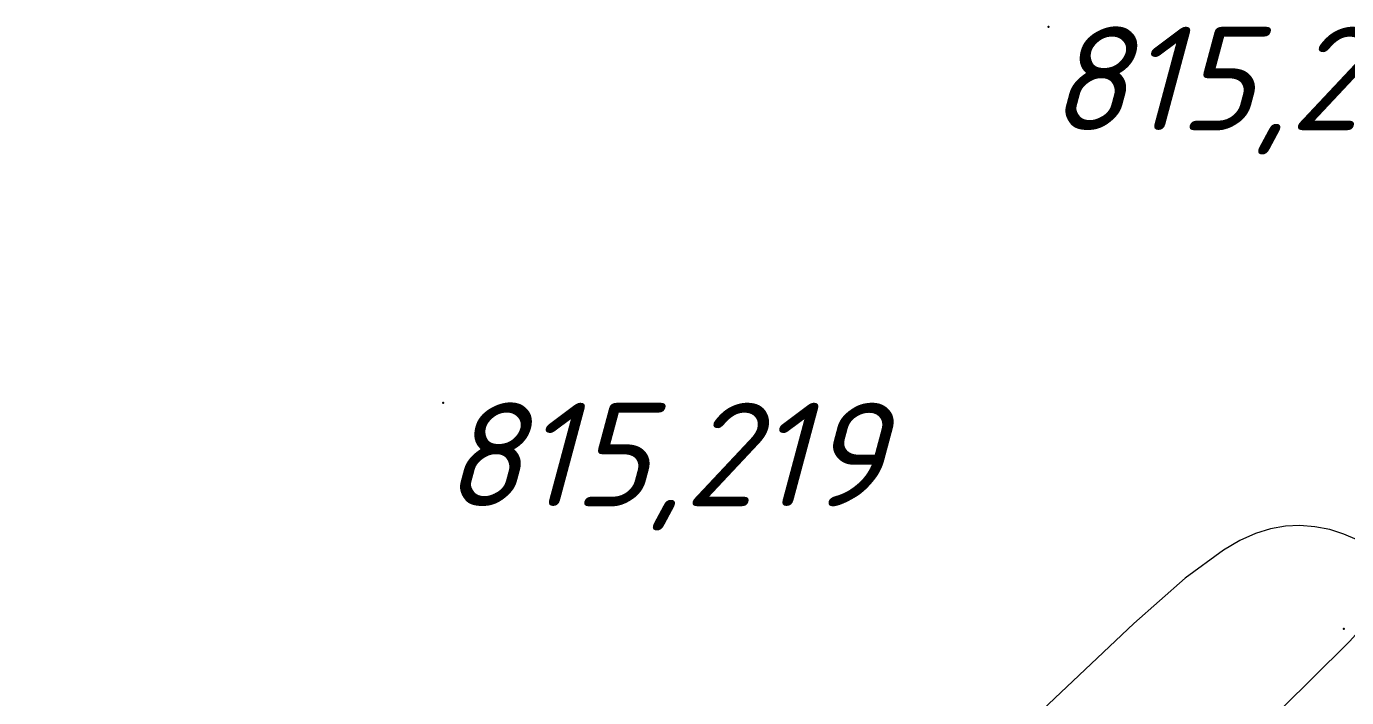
# Model space of a CAD drawing. Header units: metres. Extents: x 629572 to 645168, y 4785785 to 4790166.
# Drawn here: x 636151.28 to 636170.39, y 4787788.66 to 4787798.38 of the extents above; entities that cross this region are included whole.
import ezdxf

# ---------------------------------------------------------------- set-up
doc = ezdxf.new("R2010")
doc.units = ezdxf.units.M
doc.linetypes.add('Сплошная', pattern=[0])
doc.layers.add('Горизонтали', color=7, linetype='CONTINUOUS')
doc.layers.add('Нурсултан', color=7, linetype='CONTINUOUS')
doc.styles.add('ISOCPEUR', font='isocpeui.ttf')

msp = doc.modelspace()

# ---------------------------------------------------------------- linework, layer by layer
at = {"layer": 'Горизонтали', "color": 34, "linetype": 'Сплошная', "lineweight": 0, "true_color": 0xa55200, "elevation": 815.5, "flags": 128}
msp.add_lwpolyline([(636159.118, 4787778.273), (636160.062, 4787779.211), (636164.776, 4787783.89), (636169.5, 4787788.554), (636169.877, 4787788.924), (636170.439, 4787789.48), (636170.649, 4787789.715), (636170.843, 4787789.984), (636170.951, 4787790.216), (636170.979, 4787790.425), (636170.962, 4787790.521), (636170.925, 4787790.611), (636170.838, 4787790.729), (636170.709, 4787790.842), (636170.545, 4787790.944), (636170.353, 4787791.029), (636170.146, 4787791.094), (636169.931, 4787791.135), (636169.715, 4787791.152), (636169.506, 4787791.144), (636169.288, 4787791.107), (636169.071, 4787791.038), (636168.847, 4787790.936), (636168.608, 4787790.796), (636168.056, 4787790.389), (636167.311, 4787789.737), (636165.724, 4787788.234), (636163.195, 4787785.748), (636163.168, 4787785.721), (636162.287, 4787784.855), (636161.642, 4787784.247), (636161.062, 4787783.733), (636160.533, 4787783.304), (636160.022, 4787782.935), (636159.54, 4787782.637), (636159.082, 4787782.406), (636158.645, 4787782.241), (636158.137, 4787782.123), (636157.587, 4787782.072), (636156.986, 4787782.084), (636156.183, 4787782.161), (636155.619, 4787782.22), (636155.216, 4787782.243), (636154.859, 4787782.239), (636154.541, 4787782.204), (636154.217, 4787782.131), (636153.889, 4787782.018), (636153.555, 4787781.865), (636153.218, 4787781.672), (636152.88, 4787781.442), (636152.537, 4787781.172), (636152.189, 4787780.865), (636151.793, 4787780.48), (636151.282, 4787779.971)], dxfattribs=at)
at = {"layer": 'Нурсултан', "color": 7}
for p in [(636166.074, 4787798.378, 28.564), (636157.312, 4787792.932, 28.542), (636170.353, 4787789.658, 28.89)]:
    msp.add_point(p, dxfattribs=at)

# ---------------------------------------------------------------- texts
at = {"layer": 'Нурсултан', "color": 251, "char_height": 1.5, "attachment_point": 1, "style": 'ISOCPEUR'}
for s, insert in [('815,241', (636166.074, 4787798.378, 28.564)), ('815,219', (636157.312, 4787792.932, 28.542))]:
    msp.add_mtext(s, dxfattribs=dict(at, insert=insert))

doc.saveas('drawing.dxf')
